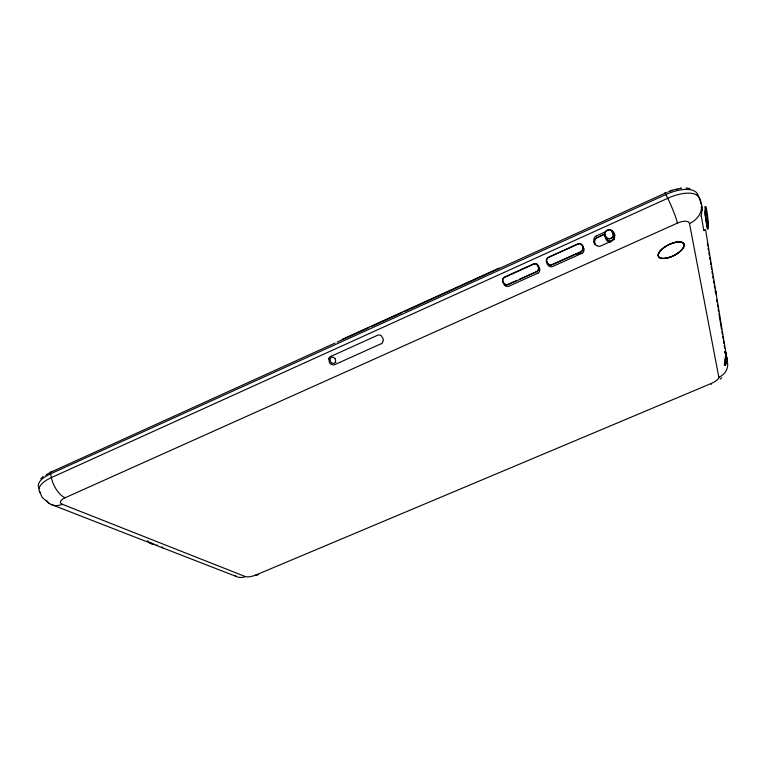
<?xml version="1.0" encoding="UTF-8"?>
<svg xmlns="http://www.w3.org/2000/svg" width="766" height="766" viewBox="0 0 766 766"><rect width="100%" height="100%" fill="white"/><g stroke="black" fill="none" stroke-linecap="round" stroke-linejoin="round"><path stroke-width="1.15" d="M716.43 295.523L716.229 293.866M705.017 211.445L705.275 206.552L707.976 223.931L707.564 228.833L705.055 214.403L705.821 206.81M705.783 207.098C709.364 216.797 708.943 248.481 704.959 212.019M546.857 261.675L547.393 264.27M605.121 234.731C605.667 240.122 614.284 239.969 613.068 234.013C612.637 226.631 602.181 230.336 605.226 236.502M605.715 236.493L605.829 238.245M701.589 213.455L702.096 208.084M539.695 270.609L539.762 270.216A5.247 5.103 63.4 0 0 539.599 268.224M583.845 250.702L583.912 250.3A5.285 5.228 75.1 0 0 583.778 248.289M335.565 361.418C335.068 364.999 329.955 363.352 329.935 359.943M725.632 361.006L725.412 361.906M614.38 239.423L614.418 236.368L613.164 233.994M725.124 363.007L725.258 362.481M328.796 358.747L329.466 362.634A5.506 5.477 28.4 0 0 330.998 364.128L331.362 364.348M594.55 240.428L594.943 244.565M725.105 362.557L726.264 356.343L725.23 351.709A6.051 0.575 66.2 0 0 725.488 353.653M725.057 362.711L724.875 363.275M724.837 363.41C723.736 369.289 729.165 359.513 726.637 357.425M724.693 362.452L725.967 356.41L725.23 351.709L725.862 353.002M724.559 362.864C723.372 370.16 729.088 357.291 725.775 355.347M40.722 478.855L43.193 476.404M720.174 379.141L721.649 377.782M725.421 364.731L726.963 360.662L725.766 354.438M51.083 472.057L335.058 343.063M342.201 339.338L499.202 268.023M337.231 342.076L368.791 327.733M370.974 326.747L402.533 312.413M404.707 311.427L667.358 192.189M577.899 243.856L548.054 257.376L546.426 259.262L546.302 261.809L548.284 264.567L551.281 265.18L575.726 254.207C580.963 254.35 586.689 247.648 581.088 243.952A3.706 3.6 -38.8 0 0 577.899 243.866M596.475 235.861L606.346 231.399M330.845 356.41L377.466 335.326A3.83 3.696 -67.3 0 1 380.558 335.355A4.041 3.868 73.8 0 1 381.248 335.757L383.019 338.467A5.544 5.008 61.7 0 1 383.182 340.564M604.135 234.425L596.561 237.9A4.596 4.433 -32 0 0 595.508 238.762L594.349 241.185L594.598 243.751M602.229 235.286L597.135 237.584A4.625 4.433 -30.5 0 0 594.56 240.438M516.897 280.442L506.795 284.77L503.932 283.363L502.735 280.337L503.205 278.604L504.497 277.388L533.768 264.146L535.874 263.983L537.732 265.247L538.699 268.464L537.397 271.154L519.626 279.207M602.631 235.105L604.68 234.176M381.315 343.666L334.704 364.664A3.284 3.064 13.3 0 1 331.477 364.204M537.837 273.175L508.787 286.264A3.064 2.93 -20.3 0 1 505.761 285.833M581.93 253.307L552.458 266.587A3.112 2.949 -29 0 1 549.413 266.147M62.314 504.239A10.944 4.194 -11.8 0 1 65.081 497.776L677.393 223.136A12.007 5.199 -27 0 1 689.467 223.538A19.983 17.12 -18.7 0 0 700.105 199.821L698.257 196.134A4.012 3.418 -18.1 0 0 696.821 194.727M726.513 359.493A14.602 13.233 -11.3 0 1 718.834 377.255A8.713 2.805 -24.1 0 1 711.346 383.431L255.72 575.075A13.022 4.596 67.7 0 0 258.276 574.366M707.592 221.202L708.119 221.393M670.135 190.657L681.328 188.13L680.39 188.292M686.001 187.986L689.927 188.599M610.062 242.449L609.832 242.401A5.879 5.582 -47.6 0 1 605.753 238.264M50.901 504.354L162.785 547.92M162.66 547.872L236.33 576.482M151.074 542.883L153.669 543.898M156.235 544.894L157.509 545.392M150.481 543.104L149.064 542.414M612.245 232.519L614.533 234.75M612.589 232.692L614.658 234.999M537.991 265.687L539.628 268.215M48.612 503.157L42.149 497.354L39.315 491.006M612.273 231.935C615.749 234.836 613.585 242.056 609.238 240.677A5.898 5.601 -47.8 0 1 605.15 236.522M582.447 245.972L583.797 248.289M334.962 358.584L334.187 357.741A2.71 2.681 54.8 0 0 329.878 359.953M613.959 232.998L611.574 230.719A4.653 4.452 -29.4 0 0 610.875 230.499M725.871 354.763L726.044 355.261M726.158 355.683L726.551 357.033M593.966 242.027L593.909 238.705A4.615 4.539 -41.5 0 1 596.446 235.794M664.811 193.291L664.831 192.764L667.751 198.27A19.514 1.944 67 0 1 677.393 223.136M689.505 223.528L718.834 377.255M726.072 353.835L726.254 355.185M726.149 354.275L705.61 229.771M701.359 216.184L703.724 230.269M700.689 203.344L700.105 199.821A32 14.267 -27.3 0 0 667.751 198.27L51.379 477.611A29.204 11.528 -11.5 0 0 40.703 493.036M701.273 206.877L701.666 209.233M707.305 243.358L707.698 245.704M708.09 248.06L708.473 250.415M708.866 252.77L709.259 255.126M709.642 257.472L710.034 259.827M710.417 262.183L710.81 264.538M711.202 266.884L711.585 269.239M711.978 271.595L712.37 273.95M712.753 276.306L713.146 278.652M713.539 281.007L713.922 283.363M714.314 285.718L714.707 288.064M715.09 290.419L715.482 292.775M716.65 299.832L717.033 302.187M717.426 304.542L717.819 306.898M718.202 309.244L718.594 311.599M718.987 313.955L721.515 329.246M721.898 331.601L722.29 333.957M722.683 336.312L723.066 338.668M723.458 341.014L723.851 343.369M724.234 345.725L724.626 348.08M725.814 355.233L726.158 357.358M702.173 208.237L702.479 210.104M716.133 293.321L715.789 291.195L716.028 293.215M701.216 202.76L702.355 209.807M705.295 206.648L705.429 207.557M503.185 282.156L503.741 283.975A5.238 5.132 -74 0 0 504.995 285.517M334.934 358.603A3.715 3.39 61.1 0 1 335.537 361.408M328.7 358.718A3.801 3.753 80 0 1 330.826 356.362M382.933 340.975A3.313 3.121 48.5 0 1 381.372 343.771M505.656 285.957A5.027 4.922 -65.7 0 1 505.005 285.507M537.339 265.285A3.83 3.782 -69.6 0 1 537.675 265.467M539.542 270.599A3.064 3.045 9.7 0 1 537.885 273.28M549.308 266.271A5.084 4.941 -65.9 0 1 548.657 265.821A5.295 5.151 -73.6 0 1 547.364 264.289M583.711 250.702A3.121 3.074 -27.7 0 1 581.978 253.412M611.555 231.418A4.491 4.366 -47.9 0 1 611.929 231.658M597.011 245.656A6.032 5.745 -53.5 0 0 597.959 246.058L598.208 246.135A3.581 3.294 -33.4 0 0 600.803 245.953L612.082 240.888A3.6 3.428 -32 0 0 613.892 239.27A5.726 5.592 -27.4 0 0 614.409 238.044A6.588 6.444 76 0 0 613.892 233.036M596.973 245.742A6.683 6.406 -66.5 0 1 593.803 242.094M725.354 364.922A4.414 1.005 -73.4 0 1 725.306 362.778M725.536 355.884A7.536 1.781 -81.3 0 1 724.942 359.982M725.89 352.896A5.716 1.599 -87.8 0 1 726.12 353.72M701.244 216.558A3.466 0.718 -75.2 0 1 701.465 213.484M704.691 229.647A5.075 1.58 86.3 0 1 704.5 230.097M704.337 230.614A3.342 0.795 -87 0 1 703.887 229.676M150.126 542.711A3.141 0.996 38.2 0 1 149.447 542.663M65.062 497.766A17.618 8.349 63.8 0 1 51.379 477.611L50.623 473.819A3.562 1.704 63.4 0 1 51.724 471.463M255.71 575.065A7.966 2.442 -16 0 1 245.407 576.587M235.286 575.888A13.281 11.528 -63.6 0 0 245.388 576.597L62.295 504.258A17.685 14.114 -60.1 0 1 46.563 500.543M711.355 383.44A14.037 1.015 66.3 0 1 711.174 384.216M39.143 488.325A29.165 11.595 -11.4 0 1 50.623 473.819L665.913 194.516A31.952 14.343 -27.4 0 1 698.257 196.134M668.632 191.711A27.94 12.61 -27.4 0 1 672.433 190.456M676.129 189.547A27.94 12.61 -27.4 0 1 677.326 189.326M45.903 475.159A25.508 10.197 -11.4 0 1 50.116 472.545M335.594 362.653A2.681 2.537 63.4 0 1 335.853 362.404M725.412 353.538A6.291 0.594 66.2 0 1 725.029 352.283M725.019 351.479A6.291 0.594 66.2 0 1 725.134 351.537M153.123 544.243A3.744 0.584 26.6 0 1 151.658 544.013M162.402 547.278A7.545 0.536 49.2 0 1 161.971 546.867M149.159 542.108A6.961 3.399 37.4 0 1 147.436 540.796M614.648 234.693A6.635 6.521 -26.7 0 1 614.859 235.143M595.086 244.613A6.578 6.224 82.7 0 1 594.866 244.153M582.993 248.079L582.533 250.137L581.337 251.382L551.549 264.825L549.279 264.739L547.183 262.862L546.589 259.971L548.073 257.711L578.024 244.134A3.284 3.198 -42 0 1 580.887 244.268L582.428 245.838L582.993 248.079M539.072 268.014L538.555 270.197L537.234 271.547L507.762 284.837L504.775 284.473L502.659 281.965L502.582 279.236L504.248 277.187L533.806 263.801L535.702 263.59L537.426 264.375L539.072 268.014M666.65 258.094A14.171 5.984 -26.4 0 0 683.952 244.115A14.171 5.984 -26.4 0 0 662.887 248.395A14.171 5.984 -26.4 0 0 666.65 258.094M609.458 238.81A4.759 4.491 -38.7 0 0 612.982 231.466A4.759 4.491 -38.7 0 0 604.939 232.481A4.759 4.491 -38.7 0 0 609.458 238.81M666.822 258.065A14.171 5.984 -26.4 0 0 683.847 244.038A14.171 5.984 -26.4 0 0 662.647 248.577A14.171 5.984 -26.4 0 0 666.822 258.065M666.937 258.018A14.181 5.994 -26.4 0 0 683.981 243.981A14.181 5.994 -26.4 0 0 662.762 248.51A14.181 5.994 -26.4 0 0 666.937 258.018"/></g></svg>
